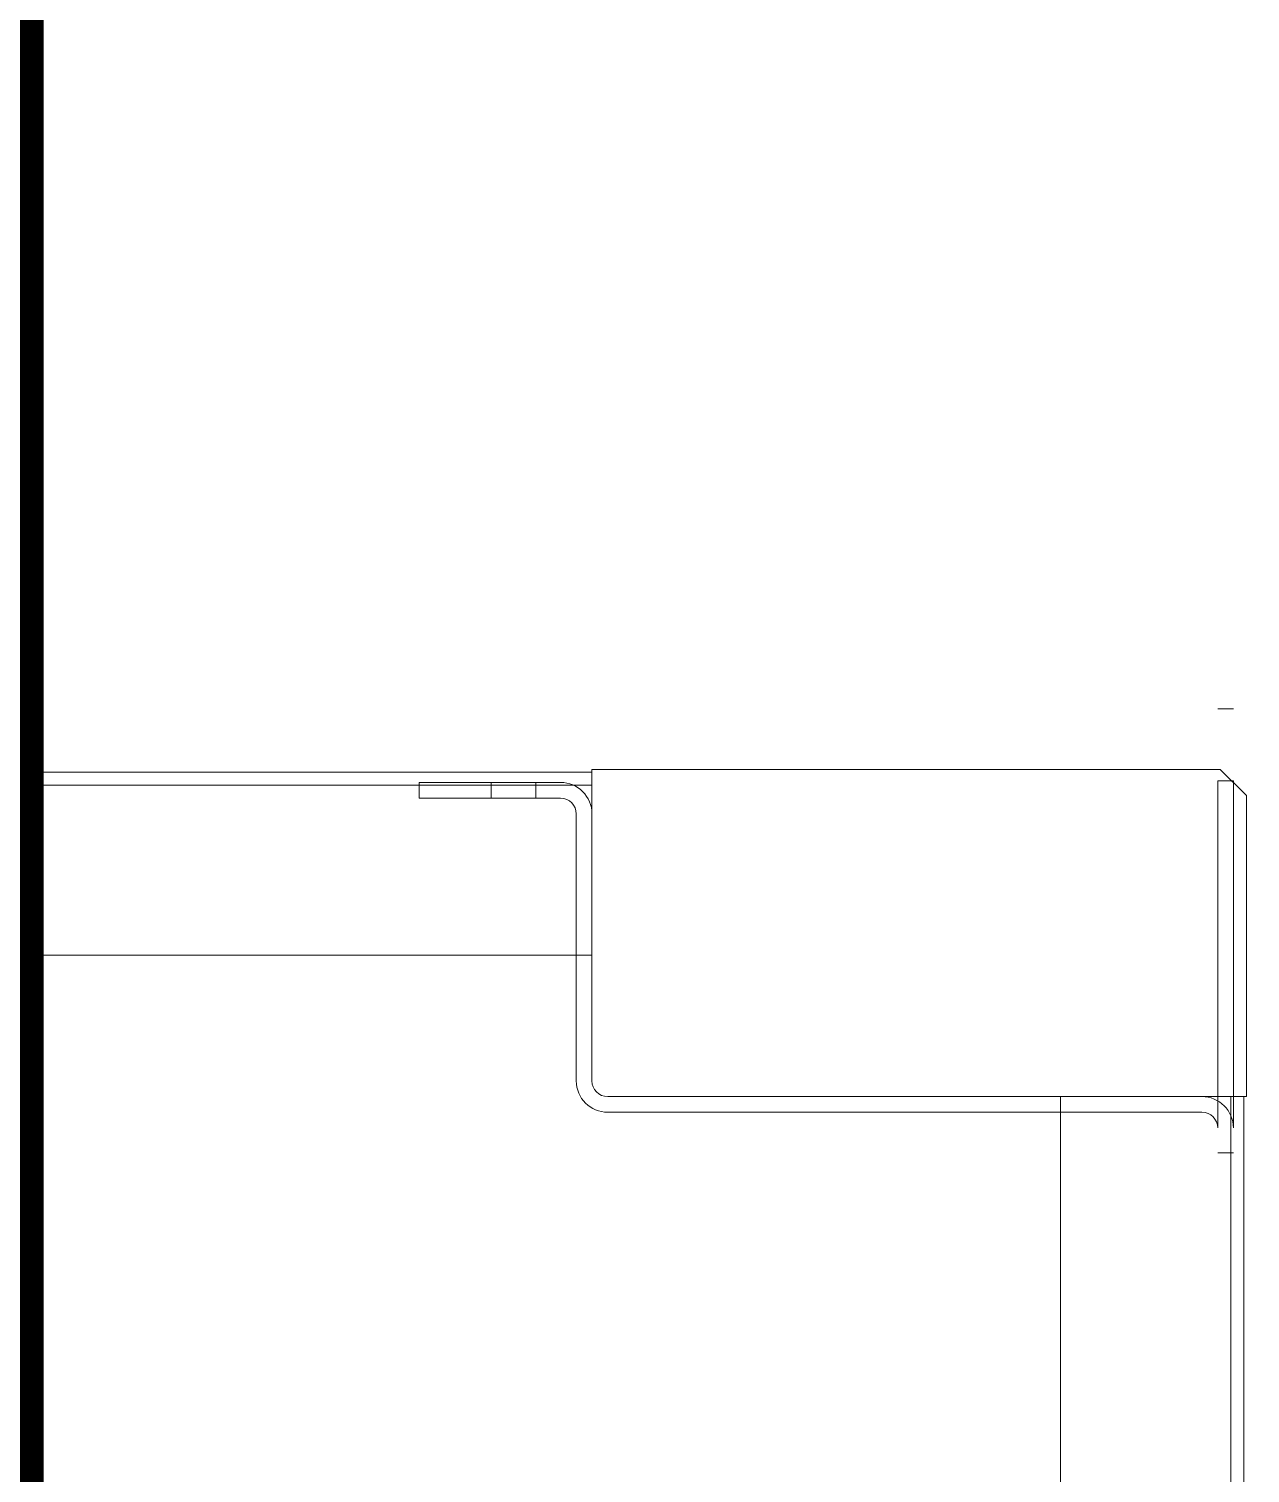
# Model space of a CAD drawing. Extents: x -3450 to 27857, y -1288 to 11880.
# Drawn here: x 587.8 to 648.5, y 954.6 to 1026.3 of the extents above; entities that cross this region are included whole.
import ezdxf

# ---------------------------------------------------------------- set-up
doc = ezdxf.new("R2010")
doc.units = 0
doc.layers.add('188K-SM-03-F20-MECH-EQ-Y2257103$0$01-電力-CSA', color=1, linetype='Continuous')
doc.layers.add('188K-SM-03-F20-MECH-EQ-Y2257103$0$XFM7Q20PCW-200K$0$PCW EQ', color=22, linetype='Continuous', lineweight=9)

# ---------------------------------------------------------------- blocks, each defined once
blk = doc.blocks.new('188K-SM-03-F20-MECH-EQ-Y2257103$0$XFM7Q20PCW-200K$0$PCW-防震基座-更新後 - PCW-防震基座-更新後-V1242-CUB_L40')
at = {"extrusion": (0, 0, -1)}
for p, q in [((247.31, -343.39), (247.31, 616.61)), ((312.31, 616.61), (312.31, -343.39)), ((317.31, 616.61), (317.31, -343.39)), ((307.31, -321.89), (313.31, -321.89)), ((307.31, -464.01), (307.31, -331.39)), ((313.31, -331.39), (313.31, -464.01)), ((74.31, -337.39), (301.31, -337.39)), ((318.31, -343.39), (74.31, -343.39)), ((318.31, -458.39), (318.31, -343.39)), ((62.31, -451.39), (62.31, -349.39)), ((68.31, -349.39), (68.31, -468.39)), ((-939.47, -397.39), (68.31, -397.39)), ((2.31, -457.39), (2.31, -463.39)), ((2.31, -457.39), (56.31, -457.39)), ((29.81, -457.39), (29.81, -463.39)), ((38.31, -457.39), (38.31, -457.39)), ((46.81, -463.39), (46.81, -457.39)), ((68.31, -462.39), (-939.47, -462.39)), ((56.31, -463.39), (2.31, -463.39)), ((38.31, -463.39), (38.31, -463.39)), ((318.31, -458.39), (308.31, -468.39)), ((68.31, -467.39), (-939.47, -467.39)), ((68.31, -468.39), (308.31, -468.39)), ((307.31, -464.01), (313.31, -464.01)), ((313.31, -491.51), (307.31, -491.51))]:
    blk.add_line(p, q, dxfattribs=at)
for p, q in [((279.31, -343.39), (279.31, -343.39)), ((288.31, -343.39), (288.31, -343.39))]:
    blk.add_line(p, q)
for centre, radius, start, end in [((-301.31, -331.39), 6, 180, 270), ((-301.31, -331.39), 12, 180, 270), ((-74.31, -349.39), 12, 0, 90), ((-74.31, -349.39), 6, 0, 90), ((-56.31, -451.39), 6, 180, 270), ((-56.31, -451.39), 12, 180, 270)]:
    blk.add_arc(centre, radius, start, end, dxfattribs=at)
blk.add_arc((74.31, -349.39), 12, 90, 180)
blk = doc.blocks.new('188K-SM-03-F20-MECH-EQ-Y2257103')
at = {"layer": '188K-SM-03-F20-MECH-EQ-Y2257103$0$01-電力-CSA', "color": 217, "ltscale": 1000, "true_color": 0x93278f, "const_width": 80}
blk.add_lwpolyline([(889.419, 1795.566), (548.556, 1795.566), (548.556, 63.206), (889.419, 63.206)], close=True, dxfattribs=at)
at = {"layer": '188K-SM-03-F20-MECH-EQ-Y2257103$0$XFM7Q20PCW-200K$0$PCW EQ', "xscale": -0.1300000000000002, "yscale": 0.1300000000000002, "zscale": 0.1300000000000002, "rotation": 180}
blk.add_blockref('188K-SM-03-F20-MECH-EQ-Y2257103$0$XFM7Q20PCW-200K$0$PCW-防震基座-更新後 - PCW-防震基座-更新後-V1242-CUB_L40', (606.9, 928.63), dxfattribs=at)

msp = doc.modelspace()

# ---------------------------------------------------------------- block references
msp.add_blockref('188K-SM-03-F20-MECH-EQ-Y2257103', (0, 0))

doc.saveas('drawing.dxf')
